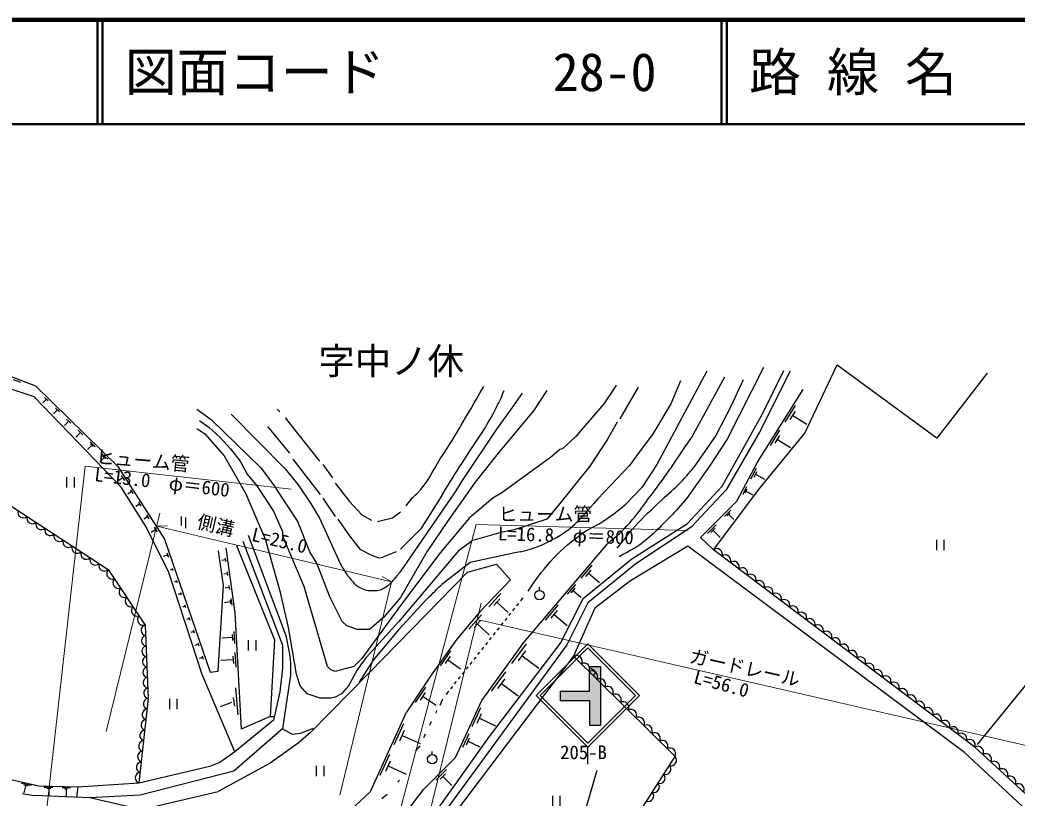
# Model space of a CAD drawing. Units: millimetres, scale not verified. Extents: x 40000 to 680000, y 20000 to 380000.
# Drawn here: x 110307 to 206148, y 305243 to 380000 of the extents above; entities that cross this region are included whole.
import ezdxf
from ezdxf.enums import TextEntityAlignment as Align

# ---------------------------------------------------------------- set-up
doc = ezdxf.new("R2010")
doc.units = ezdxf.units.MM
doc.header["$LTSCALE"] = 1000
for name, color, linetype, lineweight in [('M-BGD', 7, 'Continuous', 25), ('M-STR-HTXT', 7, 'Continuous', 13), ('M-STR-STRC', 7, 'Continuous', 25), ('M-TTL', 1, 'Continuous', 140), ('M-TTL-LINE', 7, 'Continuous', 50)]:
    doc.layers.add(name, color=color, linetype=linetype, lineweight=lineweight)
doc.layers.add('M-BMK-HTXT', color=7, linetype='Continuous')
doc.layers.add('M-TTL-TXT', color=7, linetype='Continuous')
doc.styles.add('ＭＳ ゴシック', font='')
doc.styles.get('ＭＳ ゴシック').set_extended_font_data('MS Gothic')

msp = doc.modelspace()

# ---------------------------------------------------------------- hatches: boundary and pattern name
at = {"layer": 'M-STR-STRC'}
msp.add_hatch(color=256, dxfattribs=at).paths.add_polyline_path([(165053, 317882), (165053, 315515), (162243, 315515), (162243, 314588), (165093, 314588), (165093, 312201), (166121, 312201), (166121, 317882)])
msp.add_hatch(color=256, dxfattribs=at).paths.add_polyline_path([(165053, 317882), (165053, 315515), (162243, 315515), (162243, 314588), (165093, 314588), (165093, 312201), (166121, 312201), (166121, 317882)])
msp.add_hatch(color=256, dxfattribs=at).paths.add_polyline_path([(165053, 317882), (165053, 315515), (162243, 315515), (162243, 314588), (165093, 314588), (165093, 312201), (166121, 312201), (166121, 317882)])
msp.add_hatch(color=256, dxfattribs=at).paths.add_polyline_path([(165053, 317882), (165053, 315515), (162243, 315515), (162243, 314588), (165093, 314588), (165093, 312201), (166121, 312201), (166121, 317882)])
msp.add_hatch(color=256, dxfattribs=at).paths.add_polyline_path([(165053, 317882), (165053, 315515), (162243, 315515), (162243, 314588), (165093, 314588), (165093, 312201), (166121, 312201), (166121, 317882)])

# ---------------------------------------------------------------- linework, layer by layer
at = {"layer": 'M-BGD'}
for p, q in [((176345, 346259), (171519, 337284)), ((181763, 346597), (178292, 339739)), ((109659, 345463), (110347, 345201)), ((173805, 345327), (172873, 343126)), ((178038, 345666), (174821, 339824)), ((179816, 345412), (178631, 342872)), ((158565, 344142), (157464, 342533)), ((160935, 344396), (159665, 342449)), ((167370, 344481), (166439, 343126)), ((167624, 344904), (167370, 344481)), ((169741, 344735), (167963, 341687)), ((112846, 343566), (112507, 343221)), ((112673, 343736), (113018, 343397)), ((166439, 343126), (164237, 340586)), ((172873, 343126), (171095, 340163)), ((113906, 342528), (113535, 342149)), ((113716, 342713), (114095, 342342)), ((127323, 342618), (128677, 341602)), ((135027, 342618), (135281, 342364)), ((157464, 342533), (156109, 340671)), ((159665, 342449), (156279, 338385)), ((178631, 342872), (177191, 340078)), ((183857, 341364), (184858, 342953)), ((184345, 341611), (184846, 342405)), ((114998, 341457), (114595, 341045)), ((114792, 341659), (115204, 341255)), ((127577, 341517), (128508, 340840)), ((128677, 341602), (133503, 336945)), ((130625, 342110), (135789, 336861)), ((135789, 341771), (139091, 337623)), ((167709, 341348), (166777, 339739)), ((184596, 342008), (185946, 341157)), ((116125, 340354), (115687, 339907)), ((115901, 340573), (116348, 340135)), ((127323, 340755), (128085, 340247)), ((128085, 340247), (129947, 338131)), ((128508, 340840), (129524, 339909)), ((134096, 340925), (136213, 338385)), ((156109, 340671), (152807, 335760)), ((164237, 340586), (163729, 339993)), ((182435, 339108), (183361, 340578)), ((117044, 339453), (117527, 338980)), ((129524, 339909), (130540, 338808)), ((163729, 339993), (162459, 338808)), ((166777, 339739), (165084, 337115)), ((171095, 340163), (169825, 338469)), ((177191, 340078), (175075, 337030)), ((178292, 339739), (176599, 337115)), ((182887, 339337), (183350, 340071)), ((183119, 339704), (184368, 338917)), ((117215, 339144), (116813, 338734)), ((117094, 339262), (117335, 339026)), ((130540, 338808), (131471, 337623)), ((156279, 338385), (154077, 335591)), ((162205, 338723), (161443, 338046)), ((162459, 338808), (162205, 338723)), ((169825, 338469), (168894, 337199)), ((118406, 337966), (117973, 337524)), ((118223, 338298), (118742, 337789)), ((118276, 338093), (118536, 337838)), ((129947, 338131), (131471, 335421)), ((131471, 337623), (132149, 336353)), ((136551, 337792), (139176, 334405)), ((161443, 338046), (156617, 334575)), ((133503, 336945), (134943, 334998)), ((135789, 336861), (137059, 335337)), ((139430, 337284), (140361, 336014)), ((165084, 337115), (161951, 333220)), ((168894, 337199), (165846, 333982)), ((171519, 337284), (170079, 335083)), ((176599, 337115), (174397, 334067)), ((180573, 335911), (181117, 336942)), ((180864, 336087), (181136, 336602)), ((114792, 336074), (114792, 335074)), ((115542, 335074), (115542, 336074)), ((120195, 336001), (119720, 335698)), ((120044, 336239), (120347, 335764)), ((132149, 336353), (133080, 335252)), ((140615, 335506), (141970, 333728)), ((154077, 335591), (151368, 331781)), ((152807, 335760), (152215, 334744)), ((181000, 336345), (181876, 335882)), ((121037, 334683), (120672, 334450)), ((120920, 334866), (121153, 334501)), ((131471, 335421), (131975, 334527)), ((131975, 334527), (133249, 331611)), ((133080, 335252), (134689, 332797)), ((136975, 331865), (134943, 334998)), ((137059, 335337), (138245, 333559)), ((152215, 334744), (147135, 327378)), ((156617, 334575), (155771, 334067)), ((170079, 335083), (168555, 333474)), ((179776, 334402), (180178, 335162)), ((179991, 334532), (180191, 334912)), ((180091, 334722), (180737, 334381)), ((121690, 333659), (121925, 333292)), ((138245, 333559), (139091, 332119)), ((139430, 334067), (140615, 332289)), ((141970, 333728), (143155, 332458)), ((147981, 334067), (147389, 333305)), ((150860, 334321), (148828, 331103)), ((155771, 334067), (153485, 332119)), ((165846, 333982), (165507, 333559)), ((174397, 334067), (173381, 332881)), ((121807, 333476), (121440, 333241)), ((134689, 332797), (135535, 330849)), ((146881, 332712), (146119, 332119)), ((161951, 333220), (160935, 332035)), ((178022, 332292), (178622, 332892)), ((178262, 332352), (178562, 332652)), ((122580, 332265), (122210, 332029)), ((122462, 332450), (122698, 332080)), ((125799, 332289), (125799, 331442)), ((126222, 332204), (126222, 331188)), ((133249, 331611), (133927, 330003)), ((138160, 328902), (136975, 331865)), ((139091, 332119), (140954, 328055)), ((140869, 332035), (141970, 330426)), ((143155, 332458), (144087, 331950)), ((146119, 332119), (144679, 331781)), ((151368, 331781), (149421, 328902)), ((153485, 332119), (150691, 328817)), ((160935, 332035), (157803, 331019)), ((178412, 332502), (178922, 331991)), ((123354, 331052), (122913, 330771)), ((123214, 331272), (123495, 330832)), ((129185, 330765), (129524, 330765)), ((135535, 330849), (135535, 330426)), ((148828, 331103), (146881, 329156)), ((156533, 330765), (153823, 330003)), ((157803, 331019), (156533, 330765)), ((176402, 330672), (177211, 331481)), ((176726, 330753), (177130, 331157)), ((176928, 330955), (177615, 330268)), ((131725, 329918), (135535, 319927)), ((132233, 330511), (135874, 320859)), ((135366, 325007), (133927, 330003)), ((135535, 330426), (137652, 325431)), ((141970, 330426), (142986, 329156)), ((153823, 330003), (152469, 328987)), ((198406, 330044), (198406, 329044)), ((199156, 329044), (199156, 330044)), ((124430, 328800), (124572, 328385)), ((131133, 329495), (134773, 320435)), ((138837, 327801), (138160, 328902)), ((142986, 329156), (144087, 328563)), ((146457, 328902), (145187, 328394)), ((152469, 328987), (146711, 322213)), ((149421, 328902), (146881, 324499)), ((150691, 328817), (146881, 323737)), ((157887, 328817), (153569, 327886)), ((158395, 328902), (157887, 328817)), ((124501, 328592), (124085, 328450)), ((130055, 328123), (129718, 328076)), ((130031, 328292), (130079, 327955)), ((140107, 324584), (138837, 327801)), ((144087, 328563), (144793, 328329)), ((144793, 328329), (145187, 328394)), ((153569, 327886), (150860, 325769)), ((124968, 327231), (124741, 327153)), ((124929, 327345), (125007, 327117)), ((130218, 326963), (130265, 326629)), ((143917, 317303), (153315, 326955)), ((153315, 326955), (156109, 327717)), ((156109, 327717), (157464, 326193)), ((164244, 326376), (165296, 327615)), ((164693, 326528), (165219, 327147)), ((164956, 326838), (166009, 325944)), ((125370, 326058), (125138, 325978)), ((125331, 326174), (125410, 325942)), ((130242, 326796), (129908, 326749)), ((157464, 326193), (154501, 323145)), ((125732, 325004), (125817, 324756)), ((130428, 325472), (130044, 325418)), ((130401, 325664), (130455, 325280)), ((136128, 321621), (135366, 325007)), ((139853, 317895), (137652, 325431)), ((162940, 324840), (163728, 325769)), ((163276, 324954), (163671, 325418)), ((163473, 325186), (164263, 324515)), ((125774, 324880), (125527, 324795)), ((130521, 324084), (129956, 324004)), ((130498, 324250), (130545, 323917)), ((130574, 324431), (130668, 323765)), ((141293, 322213), (140107, 324584)), ((146881, 324499), (145272, 322637)), ((149336, 324245), (146711, 321451)), ((155381, 323608), (156540, 324881)), ((155862, 323752), (156441, 324389)), ((156152, 324070), (157234, 323085)), ((158066, 323715), (158253, 323949)), ((158440, 324184), (158675, 324480)), ((126184, 323687), (125921, 323597)), ((126139, 323818), (126229, 323555)), ((146881, 323737), (143155, 318657)), ((154501, 323145), (152299, 320520)), ((157319, 322776), (157506, 323010)), ((157692, 323245), (157879, 323480)), ((160822, 322345), (162065, 323809)), ((161352, 322525), (161974, 323257)), ((126598, 322478), (126319, 322382)), ((126551, 322617), (126646, 322338)), ((141716, 321790), (141293, 322213)), ((146711, 322213), (143579, 318742)), ((145272, 322637), (143917, 321451)), ((153444, 321480), (154673, 322830)), ((153954, 321633), (154568, 322308)), ((156572, 321837), (156758, 322071)), ((156945, 322306), (157132, 322541)), ((161663, 322891), (162908, 321834)), ((127019, 321253), (126724, 321152)), ((126968, 321400), (127069, 321105)), ((130866, 321251), (130927, 320100)), ((136890, 317133), (136128, 321621)), ((142732, 321451), (141716, 321790)), ((143917, 321451), (142732, 321451)), ((146711, 321451), (144256, 318488)), ((154261, 321971), (155408, 320926)), ((155824, 320898), (156011, 321133)), ((156198, 321367), (156385, 321602)), ((127391, 320168), (127498, 319856)), ((130724, 320666), (129746, 320614)), ((130709, 320954), (130739, 320379)), ((132257, 320418), (132257, 319418)), ((133007, 319418), (133007, 320418)), ((134773, 320435), (134350, 313069)), ((135874, 320859), (136213, 319081)), ((152299, 320520), (149844, 317049)), ((155077, 319959), (155264, 320194)), ((155451, 320428), (155638, 320663)), ((127444, 320012), (127133, 319905)), ((130974, 319226), (131048, 317826)), ((135535, 319927), (135535, 317726)), ((150734, 317960), (151736, 319378)), ((154330, 319020), (154517, 319255)), ((154704, 319489), (154890, 319724)), ((157591, 318174), (158994, 320068)), ((158225, 318437), (158927, 319384)), ((209703, 319504), (202328, 310392)), ((127876, 318755), (127548, 318642)), ((127819, 318919), (127932, 318591)), ((130801, 318515), (129611, 318452)), ((130782, 318865), (130819, 318165)), ((136213, 319081), (136297, 318234)), ((136297, 318234), (136297, 317049)), ((143155, 318657), (142393, 317895)), ((143579, 318742), (142732, 317557)), ((144256, 318488), (142901, 316371)), ((151197, 318164), (151698, 318873)), ((151448, 318518), (152653, 317666)), ((153583, 318081), (153770, 318316)), ((153956, 318550), (154143, 318785)), ((158576, 318910), (160186, 317718)), ((128576, 317329), (129349, 317446)), ((135535, 317726), (135281, 315440)), ((143917, 317303), (138245, 311545)), ((140192, 317557), (139853, 317895)), ((140615, 317387), (140192, 317557)), ((142393, 317895), (140615, 317387)), ((142732, 317557), (141885, 316033)), ((152836, 317142), (153022, 317377)), ((153209, 317611), (153396, 317846)), ((155625, 315521), (157006, 317385)), ((165169, 317726), (165423, 317557)), ((165423, 317557), (165592, 317303)), ((165592, 317303), (165423, 316964)), ((130963, 309683), (127836, 317123)), ((136297, 317049), (135535, 311884)), ((137229, 316033), (136890, 317133)), ((149844, 317049), (147473, 313493)), ((152088, 316203), (152275, 316438)), ((152462, 316672), (152649, 316907)), ((156250, 315779), (156941, 316712)), ((131023, 315824), (131257, 313238)), ((135281, 315440), (134689, 312731)), ((137906, 315271), (137229, 316033)), ((141885, 316033), (141208, 315271)), ((148325, 314409), (149325, 315910)), ((148800, 314634), (149300, 315385)), ((151293, 315203), (151528, 315499)), ((151715, 315733), (151902, 315968)), ((156595, 316246), (158180, 315072)), ((124679, 314775), (124679, 313775)), ((125429, 313775), (125429, 314775)), ((130648, 314432), (129560, 314022)), ((130789, 314900), (130917, 314057)), ((139176, 314847), (137906, 315271)), ((140192, 314847), (139176, 314847)), ((140615, 314932), (140192, 314847)), ((141208, 315271), (140615, 314932)), ((149050, 315010), (150326, 314159)), ((150691, 314170), (150945, 314763)), ((150352, 313662), (150267, 313408)), ((153783, 312125), (154615, 313932)), ((134689, 312731), (130963, 309683)), ((134350, 313069), (131566, 311846)), ((134350, 313069), (134773, 313069)), ((149844, 312561), (149675, 312223)), ((154262, 312452), (154678, 313356)), ((154470, 312904), (156006, 312196)), ((135535, 311884), (130879, 307820)), ((135535, 311884), (136467, 311376)), ((138245, 311545), (137059, 310529)), ((137313, 311461), (138499, 311969)), ((146276, 310382), (147200, 312409)), ((146811, 310750), (147273, 311764)), ((137059, 310529), (134350, 308582)), ((136467, 311376), (137313, 311461)), ((147042, 311257), (148765, 310472)), ((149251, 311376), (149082, 311037)), ((152861, 310126), (153474, 311456)), ((153214, 310366), (153520, 311031)), ((153367, 310699), (154497, 310178)), ((130963, 309683), (129524, 308667)), ((148743, 310275), (148320, 309767)), ((149937, 309419), (149937, 309719)), ((129524, 308667), (128677, 308328)), ((144942, 307453), (145863, 309475)), ((145475, 307820), (145936, 308831)), ((121732, 306692), (128677, 308328)), ((134350, 308582), (129355, 305873)), ((138783, 308350), (138783, 307350)), ((139533, 307350), (139533, 308350)), ((145705, 308325), (147424, 307542)), ((150277, 306956), (151314, 307985)), ((107947, 307340), (112113, 306420)), ((115862, 306326), (121732, 306692)), ((146796, 306973), (146627, 306804)), ((150691, 307058), (151209, 307572)), ((150950, 307315), (151824, 306434)), ((110453, 306684), (111399, 306476)), ((110697, 306517), (111103, 306429)), ((110837, 306382), (110697, 305732)), ((112113, 306420), (115862, 306326)), ((112651, 306302), (113472, 306295)), ((112890, 306195), (113269, 306200)), ((113084, 306162), (113068, 305506)), ((114357, 306258), (115154, 306258)), ((114602, 306156), (114893, 306163)), ((114763, 306108), (114741, 305411)), ((115862, 306326), (115742, 305319)), ((121975, 304138), (129355, 305873)), ((110522, 305695), (111676, 305474)), ((117036, 305270), (111676, 305474)), ((140432, 299908), (117036, 305270)), ((145103, 305195), (145611, 305619)), ((161493, 305447), (161493, 304447)), ((162243, 304447), (162243, 305447))]:
    msp.add_line(p, q, dxfattribs=at)
for points in [[(106688, 346806), (111813, 344858), (119732, 337099), (124191, 330113), (128576, 317329)], [(144837, 297399), (145653, 297449), (155448, 311171), (162263, 320126), (164428, 324411), (169132, 328220), (174469, 331625), (177795, 335197), (181692, 342148), (183746, 346309)], [(184351, 346256), (181388, 340399), (178190, 334864), (174839, 331255), (169502, 327756), (164904, 324012), (162867, 319963), (147688, 299220)], [(176967, 329087), (181417, 335028), (185761, 340294), (188842, 346877), (198482, 339824), (203300, 346064)], [(127836, 317123), (124586, 327020), (122374, 331397), (120022, 335101), (111678, 343796), (106166, 345609)], [(176967, 329087), (175713, 330266), (179215, 333768), (181190, 337507), (185587, 344484)], [(67633, 334829), (86960, 342537), (95905, 340819), (102481, 337205), (108406, 334006), (118773, 327193), (122328, 321862), (122624, 314812), (121732, 306692)], [(129349, 317446), (129863, 325656), (129383, 329003)], [(130094, 329283), (130971, 323043), (131566, 311846)], [(144517, 296691), (143710, 298981), (149128, 306097), (152181, 309128), (154718, 314631), (158738, 320199), (166778, 329669)], [(218286, 286005), (214583, 295176), (211239, 300179), (201094, 309617), (174505, 329434), (169002, 326117), (165579, 323484), (163523, 318870), (149058, 299803)], [(219395, 286593), (215354, 295651), (212234, 300785), (202081, 310142), (176967, 329087)], [(164504, 295532), (173271, 309234), (163523, 318870)], [(134419, 301286), (140025, 302166), (144002, 305873), (147473, 313493)], [(130879, 307820), (121850, 305534), (117036, 305270)]]:
    msp.add_lwpolyline(points, dxfattribs=at)
msp.add_circle((149937, 308969), 450, dxfattribs=at)
for centre, radius, start, end in [((110639, 332699), 534, 161.2207, 312.15804), ((111503, 332131), 534, 161.2207, 312.15804), ((112367, 331563), 534, 161.2207, 312.15804), ((113231, 330996), 534, 161.2207, 312.15804), ((114095, 330428), 534, 161.2207, 312.15804), ((114959, 329860), 534, 161.2207, 312.15804), ((115823, 329293), 534, 161.2207, 312.15804), ((116687, 328725), 534, 161.2207, 312.15804), ((177299, 328684), 522, 336.46928, 129.47281), ((117551, 328157), 534, 161.2207, 312.15804), ((178109, 328073), 522, 336.46928, 129.47281), ((178919, 327462), 522, 336.46928, 129.47281), ((118415, 327589), 534, 161.2207, 312.15804), ((119199, 326836), 556, 140.0193, 287.36084), ((179729, 326851), 522, 336.46928, 129.47281), ((119792, 325947), 556, 140.0193, 287.36084), ((180539, 326239), 522, 336.46928, 129.47281), ((181349, 325628), 522, 336.46928, 129.47281), ((120384, 325059), 556, 140.0193, 287.36084), ((182159, 325017), 522, 336.46928, 129.47281), ((182970, 324406), 522, 336.46928, 129.47281), ((120977, 324170), 556, 140.0193, 287.36084), ((183780, 323795), 522, 336.46928, 129.47281), ((121569, 323281), 556, 140.0193, 287.36084), ((184590, 323184), 522, 336.46928, 129.47281), ((185400, 322573), 522, 336.46928, 129.47281), ((122161, 322393), 556, 140.0193, 287.36084), ((186210, 321962), 522, 336.46928, 129.47281), ((122466, 321363), 518, 105.53182, 259.28012), ((187020, 321351), 522, 336.46928, 129.47281), ((187830, 320739), 522, 336.46928, 129.47281), ((122508, 320356), 518, 105.53182, 259.28012), ((188640, 320128), 522, 336.46928, 129.47281), ((122551, 319349), 518, 105.53182, 259.28012), ((189450, 319517), 522, 336.46928, 129.47281), ((190261, 318906), 522, 336.46928, 129.47281), ((122593, 318342), 518, 105.53182, 259.28012), ((163794, 318395), 547, 330.95176, 119.70899), ((164544, 317654), 547, 330.95176, 119.70899), ((191071, 318295), 522, 336.46928, 129.47281), ((191881, 317684), 522, 336.46928, 129.47281), ((122635, 317335), 518, 105.53182, 259.28012), ((165294, 316912), 547, 330.95176, 119.70899), ((192691, 317073), 522, 336.46928, 129.47281), ((122678, 316327), 518, 105.53182, 259.28012), ((166044, 316171), 547, 330.95176, 119.70899), ((193501, 316462), 522, 336.46928, 129.47281), ((194311, 315851), 522, 336.46928, 129.47281), ((122720, 315320), 518, 105.53182, 259.28012), ((166794, 315430), 547, 330.95176, 119.70899), ((195121, 315239), 522, 336.46928, 129.47281), ((122693, 314291), 526, 97.57296, 249.89035), ((167544, 314689), 547, 330.95176, 119.70899), ((168293, 313947), 547, 330.95176, 119.70899), ((195931, 314628), 522, 336.46928, 129.47281), ((196741, 314017), 522, 336.46928, 129.47281), ((122582, 313276), 526, 97.57296, 249.89035), ((169043, 313206), 547, 330.95176, 119.70899), ((197552, 313406), 522, 336.46928, 129.47281), ((122470, 312261), 526, 97.57296, 249.89035), ((169793, 312465), 547, 330.95176, 119.70899), ((198362, 312795), 522, 336.46928, 129.47281), ((199172, 312184), 522, 336.46928, 129.47281), ((122359, 311246), 526, 97.57296, 249.89035), ((170543, 311724), 547, 330.95176, 119.70899), ((171293, 310982), 547, 330.95176, 119.70899), ((199982, 311573), 522, 336.46928, 129.47281), ((200792, 310962), 522, 336.46928, 129.47281), ((122247, 310231), 526, 97.57296, 249.89035), ((172043, 310241), 547, 330.95176, 119.70899), ((201602, 310351), 522, 336.46928, 129.47281), ((122136, 309216), 526, 97.57296, 249.89035), ((172792, 309500), 547, 330.95176, 119.70899), ((202368, 309670), 552, 333.36026, 121.31085), ((122024, 308201), 526, 97.57296, 249.89035), ((172893, 308872), 523, 250.98895, 43.78331), ((203149, 308950), 552, 333.36026, 121.31085), ((203930, 308231), 552, 333.36026, 121.31085), ((121913, 307186), 526, 97.57296, 249.89035), ((172345, 308016), 523, 250.98895, 43.78331), ((204711, 307511), 552, 333.36026, 121.31085), ((171798, 307160), 523, 250.98895, 43.78331), ((205492, 306791), 552, 333.36026, 121.31085), ((170702, 305447), 523, 250.98895, 43.78331), ((171250, 306303), 523, 250.98895, 43.78331), ((206273, 306071), 552, 333.36026, 121.31085)]:
    msp.add_arc(centre, radius, start, end, dxfattribs=at)
for points, knots in [([(147981, 334067), (148206, 334240), (148270, 334318), (148447, 334487), (149603, 335593), (149863, 336544), (150738, 337884), (152459, 340519), (152953, 341448), (154885, 344795)], [0, 0, 0, 0, 1, 1, 1, 2, 2, 2, 3, 3, 3, 3]), ([(150860, 334321), (151819, 335865), (152060, 336252), (152831, 337489), (154062, 339465), (154951, 340460), (155990, 342544), (156348, 343260), (156485, 343513), (156859, 344400)], [0, 0, 0, 0, 1, 1, 1, 2, 2, 2, 3, 3, 3, 3]), ([(166778, 329669), (167823, 330562), (168152, 330841), (168927, 331695), (169687, 332531), (170021, 333077), (170706, 333976), (172398, 336199), (172890, 336986), (174821, 339824)], [0, 0, 0, 0, 1, 1, 1, 2, 2, 2, 3, 3, 3, 3]), ([(167710, 329237), (168623, 330422), (168896, 330769), (169735, 331683), (170655, 332686), (171255, 333165), (172239, 334105), (172921, 334758), (173354, 335073), (173994, 335767), (174435, 336244), (174585, 336417), (175075, 337030)], [0, 0, 0, 0, 1, 1, 1, 2, 2, 2, 3, 3, 3, 4, 4, 4, 4]), ([(158395, 328902), (159836, 329271), (160389, 329488), (161559, 330103), (163373, 331057), (163953, 331856), (165507, 333559)], [0, 0, 0, 0, 1, 1, 1, 2, 2, 2, 2]), ([(159165, 325133), (160056, 326473), (160357, 326909), (161271, 327924), (162266, 329027), (162896, 329592), (164088, 330478), (164996, 331152), (165631, 331339), (166563, 331978), (167366, 332528), (167636, 332737), (168555, 333474)], [0, 0, 0, 0, 1, 1, 1, 2, 2, 2, 3, 3, 3, 4, 4, 4, 4]), ([(173381, 332881), (172803, 332263), (172645, 332099), (172157, 331613), (171534, 330991), (171202, 330622), (170519, 330068), (169581, 329307), (169146, 329105), (167897, 328430)], [0, 0, 0, 0, 1, 1, 1, 2, 2, 2, 3, 3, 3, 3]), ([(147135, 327378), (146813, 326921), (146710, 326783), (146402, 326431), (146031, 326006), (145853, 325709), (145365, 325425), (144943, 325179), (144636, 325145), (144148, 325136), (143607, 325127), (143302, 325285), (142822, 325534), (142521, 325690), (142440, 325900), (142213, 326151), (141614, 326812), (141477, 327146), (140954, 328055)], [0, 0, 0, 0, 1, 1, 1, 2, 2, 2, 3, 3, 3, 4, 4, 4, 5, 5, 5, 6, 6, 6, 6]), ([(149336, 324245), (149670, 324594), (149757, 324684), (150032, 324960), (150351, 325281), (150456, 325381), (150860, 325769)], [0, 0, 0, 0, 1, 1, 1, 2, 2, 2, 2])]:
    msp.add_open_spline(points, degree=3, knots=knots, dxfattribs=at)
at = {"layer": 'M-STR-HTXT'}
for p, q in [((116570, 337115), (112639, 301876)), ((136382, 334913), (116570, 337115)), ((123767, 332627), (118602, 311630)), ((123458, 331370), (124492, 331401)), ((123458, 331370), (146034, 326023)), ((154162, 331527), (145219, 298009)), ((174539, 330957), (154162, 331527)), ((146034, 326023), (141039, 305534)), ((146034, 326023), (145123, 326515)), ((154630, 323951), (148368, 298471)), ((154247, 322383), (208941, 309852))]:
    msp.add_line(p, q, dxfattribs=at)
at = {"layer": 'M-STR-STRC'}
for p, q in [((160240, 325188), (160240, 325488)), ((159932, 315101), (164895, 320065)), ((160313, 315101), (164895, 319683)), ((164895, 320065), (169859, 315101)), ((164895, 319683), (169477, 315101)), ((165053, 315515), (165053, 317882)), ((165053, 317882), (166121, 317882)), ((166121, 317882), (166121, 312201)), ((162243, 315515), (162243, 314588)), ((162243, 315515), (165053, 315515)), ((164895, 310137), (159932, 315101)), ((164895, 310519), (160313, 315101)), ((165093, 314588), (162243, 314588)), ((169859, 315101), (164895, 310137)), ((169477, 315101), (164895, 310519)), ((165093, 312201), (165093, 314588)), ((166121, 312201), (165093, 312201)), ((164893, 308504), (164895, 310137)), ((165761, 307905), (161443, 293257))]:
    msp.add_line(p, q, dxfattribs=at)
msp.add_circle((160240, 324738), 450, dxfattribs=at)
at = {"layer": 'M-TTL', "color": 2}
msp.add_line((680000, 380000), (40000, 380000), dxfattribs=at)
at = {"layer": 'M-TTL-LINE'}
for p, q in [((117750, 380000), (117750, 370000)), ((118250, 380000), (118250, 370000)), ((177750, 380000), (177750, 370000)), ((178250, 380000), (178250, 370000)), ((40000, 370000), (680000, 370000))]:
    msp.add_line(p, q, dxfattribs=at)

# ---------------------------------------------------------------- texts
at = {"layer": 'M-BMK-HTXT', "style": 'ＭＳ ゴシック'}
msp.add_text('字中ノ休', height=2566, dxfattribs=at).set_placement((138986, 345176), align=Align.BOTTOM_LEFT)
at = {"layer": 'M-STR-HTXT', "style": 'ＭＳ ゴシック'}
for s, rotation, p in [('ヒューム管', 355.182, (117540, 337007)), ('L=13.0\u3000φ＝600', 353.253, (117374, 335307)), ('側溝\u3000L=25.0', 346.675, (127148, 330833)), ('L=16.8\u3000φ＝800', 358.241, (156227, 329620)), ('ガードレール', 347.428, (174481, 317898)), ('L=56.0', 344.784, (174866, 315924))]:
    msp.add_text(s, height=1320, rotation=rotation, dxfattribs=at).set_placement(p, align=Align.BOTTOM_LEFT)
msp.add_text('ヒューム管', height=1320, dxfattribs=at).set_placement((156306, 331467), align=Align.BOTTOM_LEFT)
at = {"layer": 'M-STR-STRC', "style": 'ＭＳ ゴシック'}
msp.add_text('205-B', height=1320, dxfattribs=at).set_placement((162229, 308584), align=Align.BOTTOM_LEFT)
at = {"layer": 'M-TTL-TXT', "style": 'ＭＳ ゴシック'}
for s, p in [('図面コード', (120380, 375000)), ('28-0', (161521, 375000)), ('路 線 名', (180380, 375000))]:
    msp.add_text(s, height=3666, dxfattribs=at).set_placement(p, align=Align.MIDDLE_LEFT)

doc.saveas('drawing.dxf')
